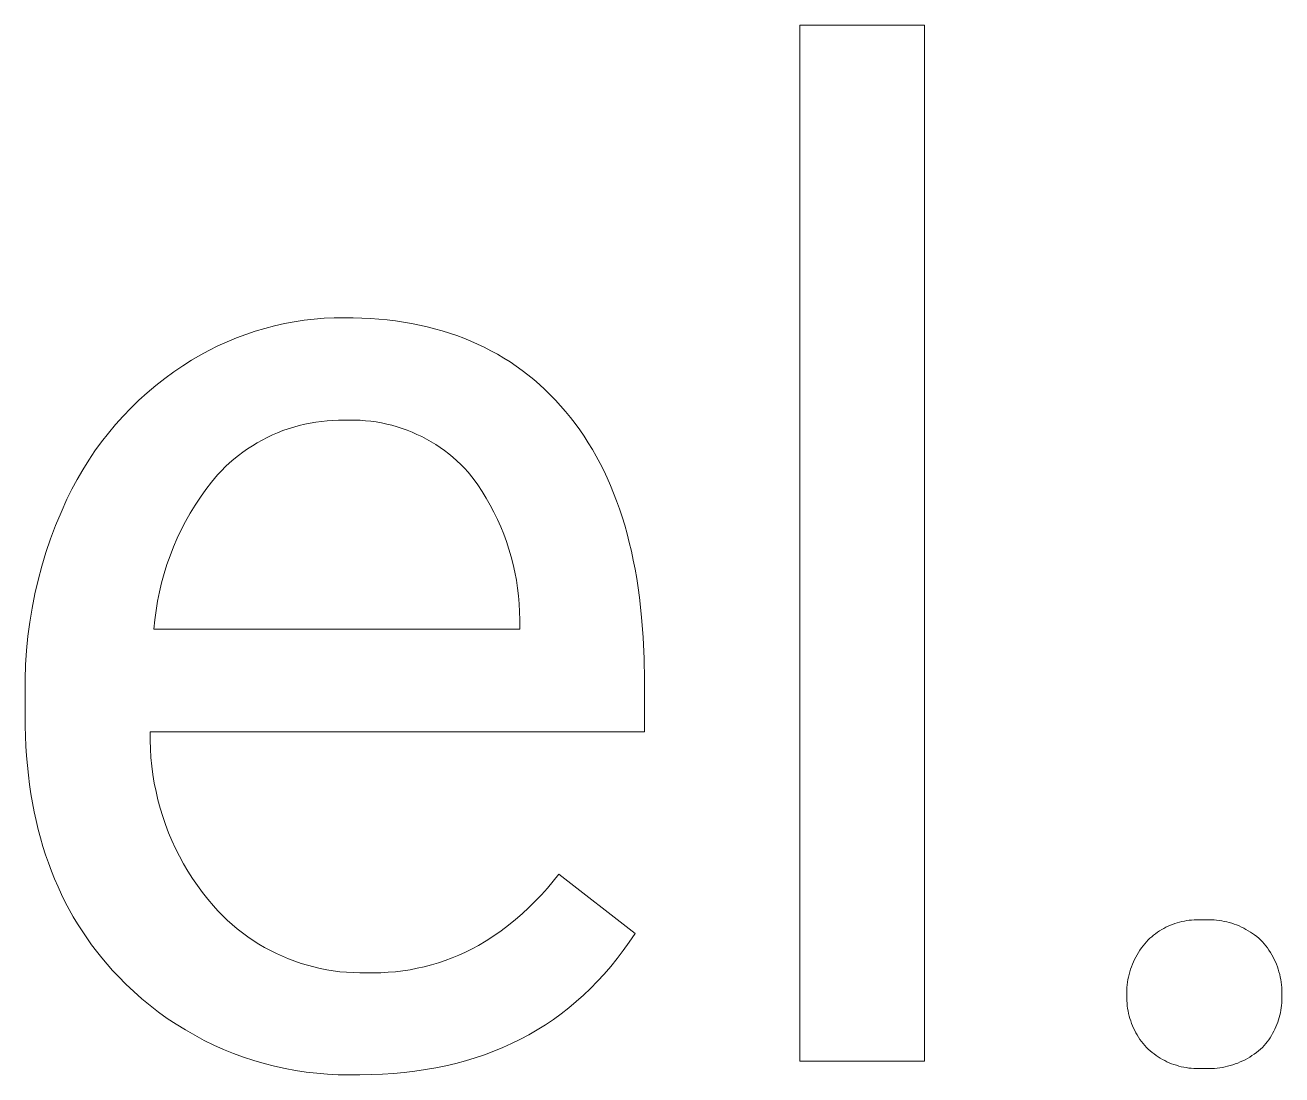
# Model space of a CAD drawing. Header units: millimetres. Extents: x -1519 to 3497, y -297 to 3208.
# Drawn here: x 2328.1 to 2388.8, y 18.8 to 69.5 of the extents above; entities that cross this region are included whole.
import ezdxf

# ---------------------------------------------------------------- set-up
doc = ezdxf.new("R2010")
doc.units = ezdxf.units.MM
doc.header["$MEASUREMENT"] = 0
doc.layers.add('Domyślny', color=7, linetype='Continuous', true_color=0x000000)

msp = doc.modelspace()

# ---------------------------------------------------------------- linework, layer by layer
at = {"layer": 'Domyślny', "color": 18, "lineweight": 15, "true_color": 0x000000}
for p, q in [((2365.52, 19.421), (2365.52, 69.532)), ((2365.52, 69.532), (2371.55, 69.532)), ((2371.55, 69.532), (2371.55, 19.421)), ((2341.557, 55.256), (2342.039, 55.313)), ((2342.039, 55.313), (2342.523, 55.353)), ((2342.523, 55.353), (2343.008, 55.376)), ((2343.008, 55.376), (2343.494, 55.382)), ((2343.494, 55.382), (2343.921, 55.378)), ((2343.921, 55.378), (2344.343, 55.365)), ((2344.343, 55.365), (2344.758, 55.343)), ((2344.758, 55.343), (2345.168, 55.312)), ((2345.168, 55.312), (2345.571, 55.272)), ((2338.729, 54.572), (2339.19, 54.726)), ((2339.19, 54.726), (2339.655, 54.865)), ((2339.655, 54.865), (2340.125, 54.987)), ((2340.125, 54.987), (2340.599, 55.093)), ((2340.599, 55.093), (2341.077, 55.183)), ((2341.077, 55.183), (2341.557, 55.256)), ((2345.571, 55.272), (2345.969, 55.223)), ((2345.969, 55.223), (2346.36, 55.166)), ((2346.36, 55.166), (2346.745, 55.1)), ((2346.745, 55.1), (2347.125, 55.025)), ((2347.125, 55.025), (2347.498, 54.941)), ((2347.498, 54.941), (2347.865, 54.848)), ((2347.865, 54.848), (2348.226, 54.746)), ((2348.226, 54.746), (2348.582, 54.636)), ((2337.384, 54.014), (2337.826, 54.216)), ((2337.826, 54.216), (2338.275, 54.401)), ((2338.275, 54.401), (2338.729, 54.572)), ((2348.582, 54.636), (2348.931, 54.516)), ((2348.931, 54.516), (2349.274, 54.388)), ((2349.274, 54.388), (2349.612, 54.251)), ((2349.612, 54.251), (2349.943, 54.104)), ((2349.943, 54.104), (2350.268, 53.949)), ((2336.103, 53.321), (2336.522, 53.567)), ((2336.522, 53.567), (2336.949, 53.798)), ((2336.949, 53.798), (2337.384, 54.014)), ((2350.268, 53.949), (2350.588, 53.785)), ((2350.588, 53.785), (2350.901, 53.612)), ((2350.901, 53.612), (2351.209, 53.43)), ((2335.245, 52.756), (2335.693, 53.06)), ((2335.693, 53.06), (2336.103, 53.321)), ((2351.209, 53.43), (2351.51, 53.24)), ((2351.51, 53.24), (2351.806, 53.04)), ((2351.806, 53.04), (2352.096, 52.831)), ((2334.382, 52.101), (2334.808, 52.436)), ((2334.808, 52.436), (2335.245, 52.756)), ((2352.096, 52.831), (2352.38, 52.614)), ((2352.38, 52.614), (2352.658, 52.387)), ((2352.658, 52.387), (2352.929, 52.151)), ((2333.565, 51.388), (2333.967, 51.752)), ((2333.967, 51.752), (2334.382, 52.101)), ((2352.929, 52.151), (2353.196, 51.907)), ((2353.196, 51.907), (2353.456, 51.653)), ((2333.176, 51.011), (2333.565, 51.388)), ((2353.456, 51.653), (2353.71, 51.391)), ((2353.71, 51.391), (2353.958, 51.119)), ((2353.958, 51.119), (2354.201, 50.839)), ((2332.438, 50.218), (2332.8, 50.621)), ((2332.8, 50.621), (2333.176, 51.011)), ((2354.201, 50.839), (2354.435, 50.553)), ((2354.435, 50.553), (2354.662, 50.26)), ((2332.09, 49.803), (2332.438, 50.218)), ((2340.527, 49.917), (2340.271, 49.817)), ((2340.786, 50.008), (2340.527, 49.917)), ((2341.049, 50.091), (2340.786, 50.008)), ((2341.314, 50.164), (2341.049, 50.091)), ((2341.582, 50.229), (2341.314, 50.164)), ((2341.851, 50.284), (2341.582, 50.229)), ((2342.123, 50.33), (2341.851, 50.284)), ((2342.395, 50.367), (2342.123, 50.33)), ((2342.669, 50.395), (2342.395, 50.367)), ((2342.944, 50.413), (2342.669, 50.395)), ((2343.219, 50.422), (2342.944, 50.413)), ((2343.494, 50.421), (2343.219, 50.422)), ((2343.752, 50.429), (2343.494, 50.421)), ((2344.01, 50.428), (2343.752, 50.429)), ((2344.268, 50.418), (2344.01, 50.428)), ((2344.526, 50.399), (2344.268, 50.418)), ((2344.783, 50.372), (2344.526, 50.399)), ((2345.039, 50.336), (2344.783, 50.372)), ((2345.293, 50.291), (2345.039, 50.336)), ((2345.546, 50.237), (2345.293, 50.291)), ((2345.797, 50.175), (2345.546, 50.237)), ((2346.045, 50.105), (2345.797, 50.175)), ((2346.291, 50.026), (2346.045, 50.105)), ((2346.534, 49.939), (2346.291, 50.026)), ((2346.774, 49.843), (2346.534, 49.939)), ((2347.011, 49.739), (2346.774, 49.843)), ((2354.662, 50.26), (2354.882, 49.958)), ((2354.882, 49.958), (2355.094, 49.649)), ((2331.438, 48.937), (2331.756, 49.376)), ((2331.756, 49.376), (2332.09, 49.803)), ((2339.284, 49.331), (2339.048, 49.189)), ((2339.524, 49.465), (2339.284, 49.331)), ((2339.769, 49.591), (2339.524, 49.465)), ((2340.018, 49.708), (2339.769, 49.591)), ((2340.271, 49.817), (2340.018, 49.708)), ((2347.244, 49.628), (2347.011, 49.739)), ((2347.473, 49.508), (2347.244, 49.628)), ((2347.697, 49.381), (2347.473, 49.508)), ((2347.918, 49.246), (2347.697, 49.381)), ((2348.133, 49.104), (2347.918, 49.246)), ((2355.094, 49.649), (2355.298, 49.333)), ((2355.298, 49.333), (2355.495, 49.008)), ((2331.134, 48.488), (2331.438, 48.937)), ((2338.372, 48.716), (2338.158, 48.543)), ((2338.592, 48.881), (2338.372, 48.716)), ((2338.817, 49.039), (2338.592, 48.881)), ((2339.048, 49.189), (2338.817, 49.039)), ((2348.344, 48.955), (2348.133, 49.104)), ((2348.549, 48.798), (2348.344, 48.955)), ((2348.75, 48.635), (2348.549, 48.798)), ((2348.944, 48.464), (2348.75, 48.635)), ((2355.495, 49.008), (2355.685, 48.676)), ((2355.685, 48.676), (2355.867, 48.336)), ((2330.575, 47.56), (2330.846, 48.029)), ((2330.846, 48.029), (2331.134, 48.488)), ((2337.748, 48.176), (2337.552, 47.982)), ((2337.95, 48.363), (2337.748, 48.176)), ((2338.158, 48.543), (2337.95, 48.363)), ((2349.132, 48.288), (2348.944, 48.464)), ((2349.315, 48.105), (2349.132, 48.288)), ((2349.491, 47.916), (2349.315, 48.105)), ((2355.867, 48.336), (2356.042, 47.989)), ((2330.319, 47.082), (2330.575, 47.56)), ((2337.074, 47.429), (2336.798, 47.067)), ((2337.364, 47.782), (2337.074, 47.429)), ((2337.552, 47.982), (2337.364, 47.782)), ((2349.725, 47.609), (2349.491, 47.916)), ((2349.948, 47.295), (2349.725, 47.609)), ((2356.042, 47.989), (2356.209, 47.633)), ((2356.209, 47.633), (2356.369, 47.27)), ((2330.081, 46.596), (2330.319, 47.082)), ((2336.798, 47.067), (2336.534, 46.695)), ((2350.162, 46.974), (2349.948, 47.295)), ((2350.364, 46.646), (2350.162, 46.974)), ((2356.369, 47.27), (2356.522, 46.9)), ((2356.522, 46.9), (2356.667, 46.521)), ((2329.796, 45.965), (2330.081, 46.596)), ((2336.283, 46.314), (2336.046, 45.925)), ((2336.534, 46.695), (2336.283, 46.314)), ((2350.555, 46.311), (2350.364, 46.646)), ((2350.735, 45.97), (2350.555, 46.311)), ((2356.667, 46.521), (2356.804, 46.135)), ((2329.532, 45.326), (2329.796, 45.965)), ((2336.046, 45.925), (2335.822, 45.527)), ((2350.903, 45.623), (2350.735, 45.97)), ((2351.06, 45.27), (2350.903, 45.623)), ((2356.804, 46.135), (2356.935, 45.741)), ((2356.935, 45.741), (2357.057, 45.339)), ((2329.289, 44.678), (2329.532, 45.326)), ((2335.613, 45.122), (2335.417, 44.71)), ((2335.822, 45.527), (2335.613, 45.122)), ((2351.205, 44.913), (2351.06, 45.27)), ((2357.057, 45.339), (2357.173, 44.93)), ((2329.068, 44.023), (2329.289, 44.678)), ((2335.417, 44.71), (2335.236, 44.292)), ((2351.338, 44.551), (2351.205, 44.913)), ((2351.459, 44.185), (2351.338, 44.551)), ((2357.173, 44.93), (2357.281, 44.512)), ((2357.281, 44.512), (2357.381, 44.087)), ((2328.868, 43.36), (2329.068, 44.023)), ((2335.07, 43.867), (2334.919, 43.437)), ((2335.236, 44.292), (2335.07, 43.867)), ((2351.567, 43.815), (2351.459, 44.185)), ((2351.663, 43.441), (2351.567, 43.815)), ((2357.381, 44.087), (2357.474, 43.655)), ((2328.689, 42.692), (2328.868, 43.36)), ((2334.919, 43.437), (2334.783, 43.002)), ((2351.746, 43.065), (2351.663, 43.441)), ((2357.474, 43.655), (2357.559, 43.214)), ((2357.559, 43.214), (2357.638, 42.766)), ((2328.532, 42.018), (2328.689, 42.692)), ((2334.662, 42.562), (2334.556, 42.118)), ((2334.783, 43.002), (2334.662, 42.562)), ((2351.817, 42.686), (2351.746, 43.065)), ((2351.875, 42.304), (2351.817, 42.686)), ((2357.638, 42.766), (2357.708, 42.31)), ((2328.398, 41.339), (2328.532, 42.018)), ((2334.556, 42.118), (2334.466, 41.671)), ((2351.921, 41.921), (2351.875, 42.304)), ((2357.708, 42.31), (2357.771, 41.847)), ((2328.285, 40.657), (2328.398, 41.339)), ((2334.466, 41.671), (2334.392, 41.222)), ((2351.953, 41.537), (2351.921, 41.921)), ((2351.973, 41.152), (2351.953, 41.537)), ((2357.771, 41.847), (2357.876, 40.897)), ((2334.333, 40.769), (2334.29, 40.315)), ((2334.392, 41.222), (2334.333, 40.769)), ((2351.979, 40.766), (2351.973, 41.152)), ((2351.979, 40.315), (2351.979, 40.766)), ((2357.876, 40.897), (2357.95, 39.915)), ((2328.195, 39.971), (2328.285, 40.657)), ((2334.29, 40.315), (2351.979, 40.315)), ((2328.128, 39.282), (2328.195, 39.971)), ((2357.95, 39.915), (2357.995, 38.903)), ((2328.082, 38.592), (2328.128, 39.282)), ((2357.995, 38.903), (2358.009, 37.86)), ((2328.06, 37.9), (2328.082, 38.592)), ((2328.059, 37.208), (2328.06, 37.9)), ((2358.009, 37.86), (2358.009, 35.354)), ((2328.059, 36.106), (2328.059, 37.208)), ((2328.064, 35.616), (2328.059, 36.106)), ((2328.077, 35.132), (2328.064, 35.616)), ((2334.106, 35.354), (2334.105, 34.938)), ((2358.009, 35.354), (2334.106, 35.354)), ((2328.099, 34.654), (2328.077, 35.132)), ((2328.13, 34.182), (2328.099, 34.654)), ((2334.105, 34.938), (2334.118, 34.522)), ((2328.17, 33.717), (2328.13, 34.182)), ((2334.118, 34.522), (2334.145, 34.106)), ((2334.145, 34.106), (2334.185, 33.692)), ((2328.218, 33.257), (2328.17, 33.717)), ((2334.185, 33.692), (2334.24, 33.279)), ((2328.275, 32.804), (2328.218, 33.257)), ((2334.24, 33.279), (2334.308, 32.868)), ((2334.308, 32.868), (2334.39, 32.46)), ((2328.341, 32.358), (2328.275, 32.804)), ((2328.416, 31.917), (2328.341, 32.358)), ((2334.39, 32.46), (2334.485, 32.054)), ((2328.5, 31.482), (2328.416, 31.917)), ((2334.485, 32.054), (2334.594, 31.653)), ((2334.594, 31.653), (2334.716, 31.255)), ((2328.592, 31.054), (2328.5, 31.482)), ((2328.694, 30.632), (2328.592, 31.054)), ((2334.716, 31.255), (2334.852, 30.861)), ((2328.804, 30.217), (2328.694, 30.632)), ((2334.852, 30.861), (2335.001, 30.472)), ((2335.001, 30.472), (2335.162, 30.088)), ((2328.923, 29.807), (2328.804, 30.217)), ((2329.05, 29.404), (2328.923, 29.807)), ((2335.162, 30.088), (2335.337, 29.71)), ((2329.187, 29.007), (2329.05, 29.404)), ((2335.337, 29.71), (2335.523, 29.338)), ((2335.523, 29.338), (2335.723, 28.972)), ((2329.332, 28.616), (2329.187, 29.007)), ((2329.486, 28.232), (2329.332, 28.616)), ((2335.723, 28.972), (2335.934, 28.613)), ((2335.934, 28.613), (2336.157, 28.262)), ((2329.649, 27.854), (2329.486, 28.232)), ((2336.157, 28.262), (2336.392, 27.918)), ((2353.32, 27.795), (2353.599, 28.129)), ((2353.599, 28.129), (2353.867, 28.472)), ((2353.867, 28.472), (2357.558, 25.599)), ((2329.821, 27.482), (2329.649, 27.854)), ((2330.002, 27.116), (2329.821, 27.482)), ((2336.392, 27.918), (2336.638, 27.582)), ((2336.638, 27.582), (2336.895, 27.254)), ((2352.73, 27.154), (2353.03, 27.47)), ((2353.03, 27.47), (2353.32, 27.795)), ((2330.191, 26.757), (2330.002, 27.116)), ((2330.389, 26.404), (2330.191, 26.757)), ((2336.895, 27.254), (2337.163, 26.936)), ((2337.163, 26.936), (2337.379, 26.698)), ((2352.099, 26.553), (2352.419, 26.849)), ((2352.419, 26.849), (2352.73, 27.154)), ((2330.596, 26.057), (2330.389, 26.404)), ((2337.379, 26.698), (2337.602, 26.468)), ((2337.602, 26.468), (2337.833, 26.245)), ((2337.833, 26.245), (2338.072, 26.031)), ((2351.43, 25.995), (2351.769, 26.269)), ((2351.769, 26.269), (2352.099, 26.553)), ((2383.782, 26.112), (2383.895, 26.144)), ((2383.895, 26.144), (2384.009, 26.173)), ((2384.009, 26.173), (2384.125, 26.197)), ((2384.125, 26.197), (2384.241, 26.218)), ((2384.241, 26.218), (2384.357, 26.234)), ((2384.357, 26.234), (2384.474, 26.247)), ((2384.474, 26.247), (2384.592, 26.256)), ((2384.592, 26.256), (2384.71, 26.261)), ((2384.71, 26.261), (2384.828, 26.261)), ((2384.828, 26.261), (2384.945, 26.258)), ((2384.945, 26.258), (2385.063, 26.251)), ((2385.063, 26.251), (2385.188, 26.257)), ((2385.188, 26.257), (2385.312, 26.259)), ((2385.312, 26.259), (2385.437, 26.257)), ((2385.437, 26.257), (2385.562, 26.251)), ((2385.562, 26.251), (2385.686, 26.24)), ((2385.686, 26.24), (2385.81, 26.225)), ((2385.81, 26.225), (2385.934, 26.206)), ((2385.934, 26.206), (2386.056, 26.183)), ((2386.056, 26.183), (2386.178, 26.156)), ((2386.178, 26.156), (2386.299, 26.125)), ((2330.812, 25.717), (2330.596, 26.057)), ((2331.037, 25.383), (2330.812, 25.717)), ((2338.072, 26.031), (2338.317, 25.824)), ((2338.317, 25.824), (2338.57, 25.626)), ((2338.57, 25.626), (2338.829, 25.437)), ((2350.727, 25.481), (2351.083, 25.732)), ((2351.083, 25.732), (2351.43, 25.995)), ((2357.558, 25.599), (2357.277, 25.18)), ((2382.639, 25.515), (2382.733, 25.586)), ((2382.733, 25.586), (2382.829, 25.654)), ((2382.829, 25.654), (2382.927, 25.719)), ((2382.927, 25.719), (2383.028, 25.781)), ((2383.028, 25.781), (2383.13, 25.839)), ((2383.13, 25.839), (2383.235, 25.894)), ((2383.235, 25.894), (2383.341, 25.945)), ((2383.341, 25.945), (2383.449, 25.992)), ((2383.449, 25.992), (2383.559, 26.036)), ((2383.559, 26.036), (2383.669, 26.076)), ((2383.669, 26.076), (2383.782, 26.112)), ((2386.299, 26.125), (2386.419, 26.09)), ((2386.419, 26.09), (2386.537, 26.05)), ((2386.537, 26.05), (2386.654, 26.007)), ((2386.654, 26.007), (2386.77, 25.959)), ((2386.77, 25.959), (2386.883, 25.908)), ((2386.883, 25.908), (2386.995, 25.853)), ((2386.995, 25.853), (2387.106, 25.795)), ((2387.106, 25.795), (2387.214, 25.732)), ((2387.214, 25.732), (2387.319, 25.666)), ((2387.319, 25.666), (2387.423, 25.597)), ((2387.423, 25.597), (2387.524, 25.523)), ((2331.27, 25.055), (2331.037, 25.383)), ((2331.512, 24.733), (2331.27, 25.055)), ((2338.829, 25.437), (2339.094, 25.256)), ((2339.094, 25.256), (2339.365, 25.085)), ((2339.365, 25.085), (2339.642, 24.922)), ((2339.642, 24.922), (2339.924, 24.769)), ((2349.68, 24.848), (2349.992, 25.015)), ((2349.992, 25.015), (2350.363, 25.242)), ((2350.363, 25.242), (2350.727, 25.481)), ((2357.277, 25.18), (2356.987, 24.774)), ((2382.049, 24.896), (2382.126, 24.999)), ((2382.126, 24.999), (2382.206, 25.1)), ((2382.206, 25.1), (2382.29, 25.198)), ((2382.29, 25.198), (2382.373, 25.282)), ((2382.373, 25.282), (2382.459, 25.363)), ((2382.459, 25.363), (2382.548, 25.44)), ((2382.548, 25.44), (2382.639, 25.515)), ((2387.524, 25.523), (2387.623, 25.447)), ((2387.623, 25.447), (2387.719, 25.367)), ((2387.719, 25.367), (2387.812, 25.284)), ((2387.812, 25.284), (2387.903, 25.198)), ((2387.903, 25.198), (2387.987, 25.101)), ((2387.987, 25.101), (2388.068, 25)), ((2388.068, 25), (2388.145, 24.897)), ((2331.764, 24.418), (2331.512, 24.733)), ((2332.023, 24.11), (2331.764, 24.418)), ((2339.924, 24.769), (2340.211, 24.626)), ((2340.211, 24.626), (2340.503, 24.492)), ((2340.503, 24.492), (2340.799, 24.368)), ((2340.799, 24.368), (2341.099, 24.255)), ((2348.382, 24.29), (2348.713, 24.413)), ((2348.713, 24.413), (2349.04, 24.548)), ((2349.04, 24.548), (2349.363, 24.693)), ((2349.363, 24.693), (2349.68, 24.848)), ((2356.688, 24.381), (2356.38, 24.001)), ((2356.987, 24.774), (2356.688, 24.381)), ((2381.664, 24.225), (2381.718, 24.342)), ((2381.718, 24.342), (2381.777, 24.457)), ((2381.777, 24.457), (2381.839, 24.57)), ((2381.839, 24.57), (2381.905, 24.681)), ((2381.905, 24.681), (2381.975, 24.79)), ((2381.975, 24.79), (2382.049, 24.896)), ((2388.145, 24.897), (2388.218, 24.791)), ((2388.218, 24.791), (2388.288, 24.682)), ((2388.288, 24.682), (2388.354, 24.571)), ((2388.354, 24.571), (2388.416, 24.458)), ((2388.416, 24.458), (2388.474, 24.343)), ((2388.474, 24.343), (2388.528, 24.226)), ((2332.292, 23.807), (2332.023, 24.11)), ((2332.57, 23.511), (2332.292, 23.807)), ((2341.099, 24.255), (2341.402, 24.151)), ((2341.402, 24.151), (2341.709, 24.058)), ((2341.709, 24.058), (2342.019, 23.975)), ((2342.019, 23.975), (2342.332, 23.903)), ((2342.332, 23.903), (2342.647, 23.841)), ((2342.647, 23.841), (2342.963, 23.79)), ((2342.963, 23.79), (2343.282, 23.749)), ((2343.282, 23.749), (2343.601, 23.72)), ((2343.601, 23.72), (2343.921, 23.701)), ((2345.27, 23.698), (2345.622, 23.717)), ((2345.622, 23.717), (2345.974, 23.748)), ((2345.974, 23.748), (2346.325, 23.79)), ((2346.325, 23.79), (2346.674, 23.845)), ((2346.674, 23.845), (2347.022, 23.911)), ((2347.022, 23.911), (2347.366, 23.989)), ((2347.366, 23.989), (2347.708, 24.078)), ((2347.708, 24.078), (2348.047, 24.178)), ((2348.047, 24.178), (2348.382, 24.29)), ((2356.38, 24.001), (2356.064, 23.635)), ((2381.453, 23.616), (2381.487, 23.74)), ((2381.487, 23.74), (2381.525, 23.864)), ((2381.525, 23.864), (2381.567, 23.986)), ((2381.567, 23.986), (2381.613, 24.106)), ((2381.613, 24.106), (2381.664, 24.225)), ((2388.528, 24.226), (2388.578, 24.107)), ((2388.578, 24.107), (2388.623, 23.986)), ((2388.623, 23.986), (2388.665, 23.864)), ((2388.665, 23.864), (2388.702, 23.741)), ((2388.702, 23.741), (2388.735, 23.616)), ((2332.935, 23.142), (2332.57, 23.511)), ((2333.312, 22.785), (2332.935, 23.142)), ((2343.921, 23.701), (2344.242, 23.692)), ((2344.242, 23.692), (2344.563, 23.695)), ((2344.563, 23.695), (2344.916, 23.69)), ((2344.916, 23.69), (2345.27, 23.698)), ((2355.739, 23.282), (2355.405, 22.942)), ((2356.064, 23.635), (2355.739, 23.282)), ((2381.348, 22.98), (2381.361, 23.108)), ((2381.361, 23.108), (2381.377, 23.236)), ((2381.377, 23.236), (2381.398, 23.364)), ((2381.398, 23.364), (2381.423, 23.49)), ((2381.423, 23.49), (2381.453, 23.616)), ((2388.735, 23.616), (2388.763, 23.49)), ((2388.763, 23.49), (2388.787, 23.363)), ((2388.787, 23.363), (2388.807, 23.236)), ((2388.807, 23.236), (2388.822, 23.108)), ((2388.822, 23.108), (2388.833, 22.979)), ((2333.701, 22.441), (2333.312, 22.785)), ((2355.063, 22.615), (2354.711, 22.302)), ((2355.405, 22.942), (2355.063, 22.615)), ((2381.337, 22.722), (2381.341, 22.851)), ((2381.338, 22.593), (2381.337, 22.722)), ((2381.338, 22.468), (2381.338, 22.593)), ((2381.341, 22.851), (2381.348, 22.98)), ((2388.833, 22.979), (2388.839, 22.85)), ((2388.841, 22.722), (2388.838, 22.593)), ((2388.838, 22.593), (2388.84, 22.473)), ((2388.839, 22.85), (2388.841, 22.722)), ((2334.102, 22.111), (2333.701, 22.441)), ((2334.513, 21.794), (2334.102, 22.111)), ((2354.352, 22.001), (2353.983, 21.715)), ((2354.711, 22.302), (2354.352, 22.001)), ((2381.342, 22.343), (2381.338, 22.468)), ((2381.351, 22.218), (2381.342, 22.343)), ((2381.363, 22.094), (2381.351, 22.218)), ((2381.38, 21.971), (2381.363, 22.094)), ((2381.402, 21.848), (2381.38, 21.971)), ((2388.808, 21.998), (2388.789, 21.88)), ((2388.822, 22.116), (2388.808, 21.998)), ((2388.832, 22.235), (2388.822, 22.116)), ((2388.838, 22.354), (2388.832, 22.235)), ((2388.84, 22.473), (2388.838, 22.354)), ((2334.935, 21.491), (2334.513, 21.794)), ((2335.367, 21.203), (2334.935, 21.491)), ((2353.606, 21.441), (2353.22, 21.181)), ((2353.983, 21.715), (2353.606, 21.441)), ((2381.428, 21.725), (2381.402, 21.848)), ((2381.457, 21.604), (2381.428, 21.725)), ((2381.491, 21.484), (2381.457, 21.604)), ((2381.53, 21.365), (2381.491, 21.484)), ((2381.572, 21.248), (2381.53, 21.365)), ((2388.639, 21.303), (2388.597, 21.192)), ((2388.677, 21.416), (2388.639, 21.303)), ((2388.711, 21.531), (2388.677, 21.416)), ((2388.741, 21.646), (2388.711, 21.531)), ((2388.767, 21.763), (2388.741, 21.646)), ((2388.789, 21.88), (2388.767, 21.763)), ((2335.809, 20.929), (2335.367, 21.203)), ((2336.259, 20.671), (2335.809, 20.929)), ((2336.718, 20.427), (2336.259, 20.671)), ((2352.423, 20.7), (2352.011, 20.48)), ((2352.826, 20.934), (2352.423, 20.7)), ((2353.22, 21.181), (2352.826, 20.934)), ((2381.618, 21.132), (2381.572, 21.248)), ((2381.669, 21.018), (2381.618, 21.132)), ((2381.723, 20.905), (2381.669, 21.018)), ((2381.781, 20.795), (2381.723, 20.905)), ((2381.843, 20.686), (2381.781, 20.795)), ((2381.909, 20.58), (2381.843, 20.686)), ((2388.393, 20.761), (2388.333, 20.657)), ((2388.449, 20.866), (2388.393, 20.761)), ((2388.502, 20.973), (2388.449, 20.866)), ((2388.552, 21.081), (2388.502, 20.973)), ((2388.597, 21.192), (2388.552, 21.081)), ((2337.185, 20.2), (2336.718, 20.427)), ((2337.66, 19.988), (2337.185, 20.2)), ((2351.161, 20.079), (2350.723, 19.898)), ((2351.59, 20.272), (2351.161, 20.079)), ((2352.011, 20.48), (2351.59, 20.272)), ((2381.978, 20.476), (2381.909, 20.58)), ((2382.051, 20.375), (2381.978, 20.476)), ((2382.127, 20.276), (2382.051, 20.375)), ((2382.207, 20.18), (2382.127, 20.276)), ((2382.29, 20.087), (2382.207, 20.18)), ((2382.378, 20.003), (2382.29, 20.087)), ((2387.903, 20.087), (2387.807, 20)), ((2387.982, 20.176), (2387.903, 20.087)), ((2388.059, 20.267), (2387.982, 20.176)), ((2388.132, 20.361), (2388.059, 20.267)), ((2388.203, 20.458), (2388.132, 20.361)), ((2388.269, 20.556), (2388.203, 20.458)), ((2388.333, 20.657), (2388.269, 20.556)), ((2338.141, 19.793), (2337.66, 19.988)), ((2338.628, 19.614), (2338.141, 19.793)), ((2339.122, 19.451), (2338.628, 19.614)), ((2339.62, 19.305), (2339.122, 19.451)), ((2349.822, 19.577), (2349.358, 19.437)), ((2350.277, 19.731), (2349.822, 19.577)), ((2350.723, 19.898), (2350.277, 19.731)), ((2382.469, 19.922), (2382.378, 20.003)), ((2382.563, 19.844), (2382.469, 19.922)), ((2382.659, 19.769), (2382.563, 19.844)), ((2382.758, 19.698), (2382.659, 19.769)), ((2382.859, 19.63), (2382.758, 19.698)), ((2382.963, 19.566), (2382.859, 19.63)), ((2383.068, 19.505), (2382.963, 19.566)), ((2383.176, 19.448), (2383.068, 19.505)), ((2387.061, 19.491), (2386.946, 19.433)), ((2387.175, 19.553), (2387.061, 19.491)), ((2387.287, 19.618), (2387.175, 19.553)), ((2387.396, 19.688), (2387.287, 19.618)), ((2387.502, 19.76), (2387.396, 19.688)), ((2387.607, 19.837), (2387.502, 19.76)), ((2387.708, 19.917), (2387.607, 19.837)), ((2387.807, 20), (2387.708, 19.917)), ((2340.123, 19.176), (2339.62, 19.305)), ((2340.63, 19.064), (2340.123, 19.176)), ((2341.141, 18.97), (2340.63, 19.064)), ((2341.655, 18.892), (2341.141, 18.97)), ((2342.17, 18.832), (2341.655, 18.892)), ((2346.394, 18.875), (2345.87, 18.828)), ((2346.91, 18.935), (2346.394, 18.875)), ((2347.417, 19.009), (2346.91, 18.935)), ((2347.915, 19.096), (2347.417, 19.009)), ((2348.405, 19.196), (2347.915, 19.096)), ((2348.886, 19.31), (2348.405, 19.196)), ((2349.358, 19.437), (2348.886, 19.31)), ((2371.55, 19.421), (2365.52, 19.421)), ((2383.285, 19.394), (2383.176, 19.448)), ((2383.396, 19.345), (2383.285, 19.394)), ((2383.509, 19.299), (2383.396, 19.345)), ((2383.624, 19.257), (2383.509, 19.299)), ((2383.739, 19.219), (2383.624, 19.257)), ((2383.856, 19.185), (2383.739, 19.219)), ((2383.974, 19.154), (2383.856, 19.185)), ((2384.093, 19.128), (2383.974, 19.154)), ((2384.213, 19.106), (2384.093, 19.128)), ((2384.334, 19.088), (2384.213, 19.106)), ((2384.455, 19.075), (2384.334, 19.088)), ((2384.576, 19.065), (2384.455, 19.075)), ((2384.698, 19.06), (2384.576, 19.065)), ((2384.82, 19.058), (2384.698, 19.06)), ((2384.941, 19.061), (2384.82, 19.058)), ((2385.063, 19.068), (2384.941, 19.061)), ((2385.192, 19.062), (2385.063, 19.068)), ((2385.321, 19.061), (2385.192, 19.062)), ((2385.451, 19.063), (2385.321, 19.061)), ((2385.58, 19.071), (2385.451, 19.063)), ((2385.708, 19.082), (2385.58, 19.071)), ((2385.837, 19.098), (2385.708, 19.082)), ((2385.964, 19.118), (2385.837, 19.098)), ((2386.091, 19.143), (2385.964, 19.118)), ((2386.217, 19.172), (2386.091, 19.143)), ((2386.342, 19.205), (2386.217, 19.172)), ((2386.466, 19.242), (2386.342, 19.205)), ((2386.588, 19.284), (2386.466, 19.242)), ((2386.709, 19.33), (2386.588, 19.284)), ((2386.828, 19.38), (2386.709, 19.33)), ((2386.946, 19.433), (2386.828, 19.38)), ((2342.688, 18.79), (2342.17, 18.832)), ((2343.207, 18.765), (2342.688, 18.79)), ((2343.726, 18.757), (2343.207, 18.765)), ((2344.246, 18.767), (2343.726, 18.757)), ((2344.796, 18.774), (2344.246, 18.767)), ((2345.337, 18.794), (2344.796, 18.774)), ((2345.87, 18.828), (2345.337, 18.794))]:
    msp.add_line(p, q, dxfattribs=at)

doc.saveas('drawing.dxf')
